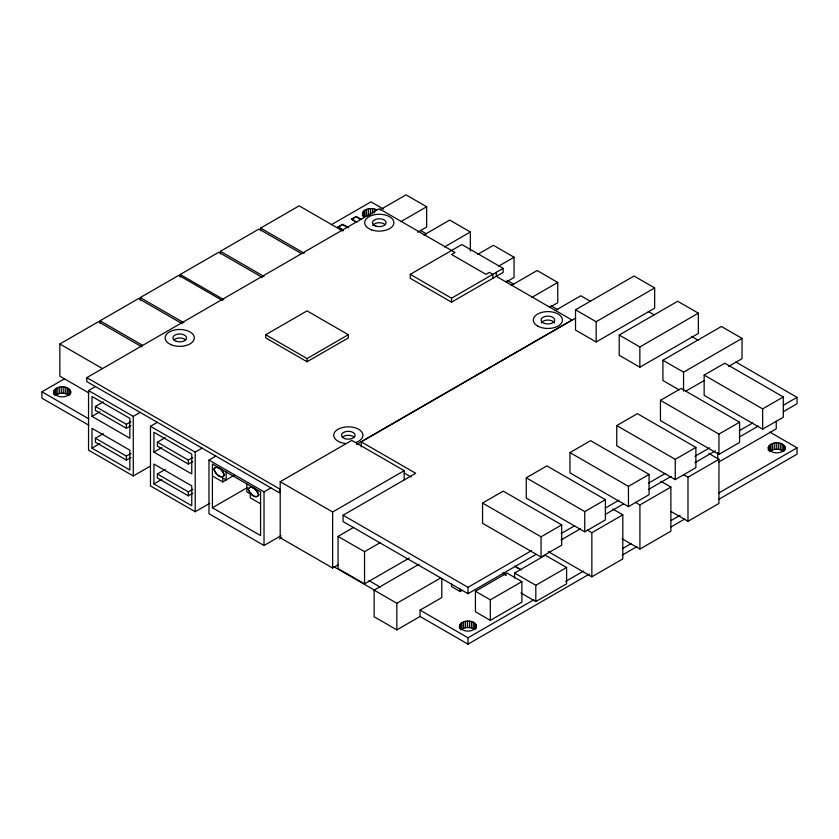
<?xml version="1.0" encoding="UTF-8"?>
<svg xmlns="http://www.w3.org/2000/svg" width="839" height="839" viewBox="0 0 839 839"><rect width="100%" height="100%" fill="white"/><g stroke="black" fill="none" stroke-linecap="round" stroke-linejoin="round"><path stroke-width="1.26" d="M53.748 391.519C56.15 385.059 69.249 385.101 70.749 392.107C68.347 398.567 55.248 398.525 53.748 391.519L53.748 394.057M362.521 215.791C361.357 208.544 371.415 207.38 376.281 209.666M459.489 625.768C461.89 619.308 474.989 619.35 476.489 626.355C474.087 632.816 460.989 632.774 459.489 625.768L459.489 628.306M768.262 447.491C770.663 441.041 783.762 441.073 785.262 448.089C782.86 454.549 769.762 454.507 768.262 447.491L768.262 450.04M68.955 388.782L68.955 395.138C64.813 392.526 58.856 392.537 54.965 395.62L54.965 389.265M474.696 623.031L474.696 629.386C470.553 626.775 464.586 626.785 460.695 629.879L460.695 623.513M769.478 451.602C773.369 448.519 779.326 448.508 783.469 451.12L783.469 444.754M88.924 392.967L59.852 376.176L59.852 343.99L98.383 321.746L142.001 346.927M100.051 323.361L100.051 320.781L138.592 298.537L182.199 323.718M140.249 300.152L140.249 297.572L178.791 275.328L222.398 300.509M180.207 277.08L180.207 274.5L218.748 252.256L262.355 277.436M220.416 253.871L220.416 251.291L258.947 229.047L301.442 253.577M260.614 230.662L260.614 228.082L299.156 205.838L342.763 231.019M88.903 425.279L41.95 398.168L41.95 391.813L64.645 378.714M331.279 224.768L370.995 201.842L383.454 209.037M343.13 230.316L337.97 226.939L342.616 224.254L348.804 227.83M356.68 222.492L351.51 219.115L356.156 216.431L361.315 219.409M337.97 227.327L342.616 224.653L347.776 227.631M351.51 219.514L356.156 216.829L360.288 219.21M86.826 377.634L279.513 488.885L279.513 492.86L86.826 381.609L86.826 377.634L379.291 208.785L454.99 252.487L451.55 254.479L485.959 274.343L489.399 272.35L492.839 274.343L492.839 278.317M380.14 209.792L406.013 194.847L426.652 206.772L426.652 227.033L417.654 232.225M150.15 466.232L133.275 475.975L88.546 450.144L88.546 390.555L95.426 386.58M400.78 221.706L426.652 206.772M130.884 425.698L126.395 428.299L95.426 410.418L95.426 406.443L103.291 401.902M91.986 416.375L129.835 438.231L129.835 418.367L91.986 396.511L91.986 416.375L99.851 411.834M423.842 235.014L449.714 220.08L470.354 232.004L470.354 250.997M265.743 334.73L307.032 310.891L348.321 334.73L348.321 337.907L307.032 361.745L265.743 337.907L265.743 334.73L307.032 358.568L348.321 334.73M130.884 457.486L126.395 460.076L95.426 442.205L95.426 438.231L103.291 433.69M88.546 390.555L133.275 416.375L140.155 412.4M95.426 406.443L126.395 424.324L130.884 421.723M91.986 448.162L129.835 470.008L129.835 450.144L91.986 428.299L91.986 448.162L99.851 443.621M444.481 246.939L470.354 232.004M410.261 274.343L461.87 244.537L503.159 268.375L503.159 272.35L451.55 302.155L410.261 278.317L410.261 274.343L451.55 298.181L503.159 268.375M209.834 503.285L195.214 511.727L150.475 485.907L150.475 426.306L157.365 422.332M95.426 438.231L126.395 456.112L130.884 453.511M477.664 254.406L493.405 245.313L514.055 257.227L514.055 277.489L506.179 282.04M192.823 461.46L188.324 464.051L157.365 446.17L157.365 442.205L165.22 437.664M153.925 452.137L191.764 473.983L191.764 454.119L153.925 432.263L153.925 452.137L161.78 447.596M498.303 266.32L514.055 257.227M192.823 493.238L188.324 495.839L157.365 477.957L157.365 473.983L165.22 469.441M150.475 426.306L195.214 452.137L202.094 448.162M157.365 442.205L188.324 460.076L192.823 457.486M153.925 483.914L191.764 505.77L191.764 485.907L153.925 464.051L153.925 483.914L161.78 479.373M280.96 535.722L264.023 545.497L208.974 513.72L208.974 460.076L215.854 456.101M511.234 285.47L537.107 270.536L557.746 282.46L557.746 302.722L549.881 307.263M214.648 468.204A7.908 4.562 60 0 1 219.839 468.372A7.908 4.562 60 0 1 224.453 474.979L224.107 475.178A7.908 4.562 60 0 1 218.948 476.174A7.908 4.562 60 0 1 213.788 469.221L214.134 469.022M213.788 469.221A7.908 4.562 60 0 1 218.948 468.225L219.294 468.026M157.365 473.983L188.324 491.864L192.823 489.273M531.874 297.394L557.746 282.46M212.414 475.975L222.734 481.932L234.071 475.388M212.414 507.752L260.583 535.565L260.583 491.864L212.414 464.051L212.414 507.752L247.39 487.564M554.936 310.703L580.808 295.768L590.583 301.411M248.197 489.085L248.543 488.885A7.908 4.562 60 0 1 253.703 487.889A7.908 4.562 60 0 1 258.863 494.842L258.517 495.041A7.908 4.562 60 0 1 253.357 496.038A7.908 4.562 60 0 1 248.197 489.085A7.908 4.562 60 0 1 253.357 488.088L253.703 487.889M575.512 309.801L634.011 276.031L654.651 287.945L654.651 308.207L596.162 341.976L575.512 330.063L575.512 309.801L596.162 321.715L654.651 287.945M338.222 564.794L332.632 568.024L280.195 537.747L280.195 481.722L351.761 440.402L404.199 470.679L404.199 479.803M208.974 460.076L264.023 491.864L270.903 487.889M356.596 444.376L571.978 320.026L496.279 276.325L496.279 272.35M361.263 446.956L361.263 441.87L575.722 318.054M619.213 335.023L677.702 301.253L698.352 313.178L698.352 333.44L639.853 367.209L619.213 355.285L619.213 335.023L639.853 346.947L698.352 313.178M280.195 481.722L332.632 512L404.199 470.679M536.079 554.39L468.005 593.687L343.078 521.564L343.078 515.209L415.683 473.29L361.263 441.87M409.275 558.04L364.546 583.86L338.054 568.569L338.054 536.383L353.701 527.343M679.212 389.925L662.915 380.518L662.915 360.256L721.404 326.486L742.054 338.4L742.054 358.662L728.546 366.454M338.054 536.383L364.546 551.684L380.203 542.644M662.915 360.256L683.554 372.17L742.054 338.4M482.561 503.043L503.211 491.119L561.7 524.899L561.7 545.161L541.061 557.075L482.561 523.305L482.561 503.043L541.061 536.813L561.7 524.899M526.263 477.811L546.902 465.897L605.401 499.666L605.401 519.928L584.752 531.853L526.263 498.072L526.263 477.811L584.752 511.58L605.401 499.666M569.954 452.588L590.604 440.664L649.092 474.434L649.092 494.695L628.453 506.62L569.954 472.85L569.954 452.588L628.453 486.358L649.092 474.434M616.749 425.572L637.399 413.648L695.888 447.418L695.888 467.68L675.248 479.604L616.749 445.834L616.749 425.572L675.248 459.342L695.888 447.418M660.45 400.339L681.1 388.426L739.589 422.195L739.589 442.457L718.939 454.371L660.45 420.601L660.45 400.339L718.939 434.109L739.589 422.195M704.152 375.106L724.791 363.193L783.29 396.962L783.29 417.224L762.641 429.149L704.152 395.379L704.152 375.106L762.641 408.887L783.29 396.962M685.809 391.142L703.806 380.749M589.408 574.054L468.005 644.153L420.077 616.476L396.847 629.89L374.131 616.77L374.131 590.153L419.081 564.196M374.131 590.153L396.847 603.272L440.674 577.966M420.077 616.476L420.077 610.121L441.796 597.578L441.796 578.585M451.539 584.112L451.539 586.576L460.15 591.547L462.352 590.278M343.078 515.209L468.005 587.331L531.548 550.646M561.05 533.614L574.663 525.759M605.297 508.067L618.909 500.212M648.411 483.18L665.432 473.353M694.933 456.322L709.679 447.806M739.18 430.774L752.803 422.908M783.437 405.227L797.05 397.361L797.05 403.716L783.437 411.582M561.05 539.97L580.336 528.843M605.297 514.422L623.45 503.945M648.411 489.536L671.106 476.426M694.933 462.677L715.352 450.879M739.18 437.129L758.477 425.992M475.419 591.254L506.987 573.037L521.879 581.637L521.879 602.15L490.322 620.367L475.419 611.767L475.419 591.254L490.322 599.854L521.879 581.637M514.569 578.029L514.569 573.016L545.36 555.24L566.608 567.51L566.608 583.797L535.817 601.573L520.935 592.984M587.384 530.122L591.852 532.702L622.811 514.831L622.811 558.931L591.852 576.812L548.297 551.663M635.448 502.372L639.916 504.952L670.885 487.071L670.885 531.181L639.916 549.052L622.045 538.743M683.512 474.622L687.98 477.202L718.95 459.321L718.95 503.421L687.98 521.302L671.231 511.633M718.876 461.985L776.243 428.865L776.243 421.262M514.569 573.016L535.817 585.286L566.608 567.51M420.077 610.121L468.005 637.787L533.814 599.801M565.58 581.458L583.734 570.971M622.318 548.706L631.389 543.462M671.106 520.537L680.177 515.293M718.761 493.017L797.05 447.816L797.05 454.172L718.761 499.373M622.318 555.061L637.063 546.546M671.106 526.892L684.718 519.026M279.513 538.942L281.652 537.768M370.513 208.638L370.513 214.994L365.007 216.42L365.007 210.065M648.348 311.51L654.032 314.782M691.483 336.418L698.3 340.351M735.751 361.976L797.05 397.361M420.853 230.62L426.516 233.892M506.966 280.341L513.772 284.264M551.16 305.857L557.956 309.78M769.856 432.116L797.05 447.816M351.51 219.115L356.68 222.094M337.97 226.939L343.13 229.917M708.903 453.521L718.95 459.321M260.614 228.082L304.232 253.263M660.828 481.271L670.885 487.071M220.416 251.291L264.023 276.471M612.764 509.021L622.811 514.831M180.207 274.5L223.824 299.68M140.249 297.572L183.867 322.753M404.346 473.102L411.152 477.024M100.051 320.781L142.546 345.322M514.737 566.01L521.418 569.87M515.849 567.049L518.082 568.328M502.697 572.953L506.032 574.883M502.697 573.352L506.032 575.281M59.852 343.99L102.348 368.531M260.583 503.778L250.263 497.821L250.263 493.846L246.823 491.864L246.823 483.914M41.95 391.813L88.903 418.913M368.982 580.619L380.329 587.174M333.796 566.661L374.655 590.257M364.325 216.577L362.521 213.242M785.136 446.904L785.136 449.452M784.528 445.771L784.528 450.858M782.011 443.925L782.011 450.281M780.26 443.307L780.26 449.662M778.298 442.95L778.298 449.316M776.253 442.887L776.253 449.243M774.229 443.097L774.229 449.452M772.362 443.579L772.362 449.945M770.737 444.313L770.737 450.669M769.478 445.247L769.478 450.333M768.629 446.327L768.629 450.144M762.641 408.887L762.641 429.149M718.939 434.109L718.939 454.371M717.744 452.504L717.744 458.839M687.98 477.202L687.98 521.302M683.554 372.17L683.554 391.173M675.248 459.342L675.248 479.604M639.853 346.947L639.853 367.209M639.916 504.952L639.916 549.052M628.453 486.358L628.453 506.62M596.162 321.715L596.162 341.976M591.852 532.702L591.852 576.812M584.752 511.58L584.752 531.853M541.061 536.813L541.061 557.075M535.817 585.286L535.817 601.573M490.322 599.854L490.322 620.367M476.363 625.17L476.363 627.719M475.755 624.048L475.755 629.124M473.238 622.192L473.238 628.547M471.487 621.573L471.487 627.939M469.525 621.227L469.525 627.582M468.005 587.331L468.005 593.687M468.005 637.787L468.005 644.153M467.47 621.154L467.47 627.509M465.456 621.363L465.456 627.729M463.579 621.856L463.579 628.212M461.964 622.58L461.964 628.946M460.15 589.083L460.15 591.547M459.856 624.594L459.856 628.411M451.55 298.181L451.55 302.155M396.847 603.272L396.847 629.89M374.519 209.058L374.519 212.875M372.558 208.701L372.558 213.788M368.489 208.848L368.489 215.203M366.622 209.331L366.622 215.686M364.546 551.684L364.546 583.86M363.738 210.998L363.738 217.353M362.899 212.078L362.899 215.896M332.632 512L332.632 568.024M307.032 358.568L307.032 361.745M264.023 491.864L264.023 545.497M226.173 472L226.173 479.939L222.734 477.957L222.734 481.932M195.214 452.137L195.214 511.727M188.324 460.076L188.324 464.051M188.324 491.864L188.324 495.839M133.275 416.375L133.275 475.975M126.395 424.324L126.395 428.299M126.395 456.112L126.395 460.076M70.623 390.922L70.623 393.47M70.015 389.789L70.015 394.875M67.498 387.943L67.498 394.299M65.746 387.324L65.746 393.68M63.785 386.978L63.785 393.334M61.74 386.905L61.74 393.26M59.716 387.115L59.716 393.47M57.849 387.608L57.849 393.963M56.234 388.331L56.234 394.687M54.116 390.345L54.116 394.162M345.112 443.464A14.599 8.432 0 0 1 335.401 431.33A14.599 8.432 0 0 1 358.222 429.054A14.599 8.432 0 0 1 356.124 442.373M541.312 322.984A6.817 3.933 0 0 1 547.888 320.068A6.817 3.933 0 0 1 554.474 322.984M173.83 339.91A6.817 3.933 0 0 1 185.629 339.91M342.427 437.255A6.817 3.933 0 0 1 354.226 437.255M372.715 225.649A6.817 3.933 0 0 1 378.399 222.765A6.817 3.933 0 0 1 385.195 224.695M224.453 474.979A7.908 4.562 60 0 1 217.154 474.245M216.189 473.102A7.908 4.562 60 0 1 214.648 470.427M218.948 468.225A7.908 4.562 60 0 1 224.107 475.178M253.357 488.088A7.908 4.562 60 0 1 258.517 495.041M258.863 494.842A7.908 4.562 60 0 1 250.599 492.965M249.749 491.675A7.908 4.562 60 0 1 249.057 490.291M170.967 344.651A14.599 8.432 0 0 0 194.218 338.914A14.599 8.432 0 0 0 173.988 330.157A14.599 8.432 0 0 0 170.967 344.651M176.316 341.316A6.817 3.933 0 0 0 186.541 337.907A6.817 3.933 0 0 0 176.316 334.499A6.817 3.933 0 0 0 176.316 341.316M344.913 438.65A6.817 3.933 0 0 0 355.138 435.252A6.817 3.933 0 0 0 344.913 431.844A6.817 3.933 0 0 0 344.913 438.65M538.019 326.235A14.599 8.432 0 0 0 562.14 321.861A14.599 8.432 0 0 0 543.515 311.993A14.599 8.432 0 0 0 538.019 326.235M544.48 323.435A6.817 3.933 0 0 0 554.705 320.026A6.817 3.933 0 0 0 544.48 316.628A6.817 3.933 0 0 0 544.48 323.435M371.708 229.896A14.599 8.432 0 0 0 393.89 222.88A14.599 8.432 0 0 0 372.275 215.298A14.599 8.432 0 0 0 371.708 229.896M375.882 226.1A6.817 3.933 0 0 0 386.108 222.692A6.817 3.933 0 0 0 375.882 219.283A6.817 3.933 0 0 0 375.882 226.1"/></g></svg>
